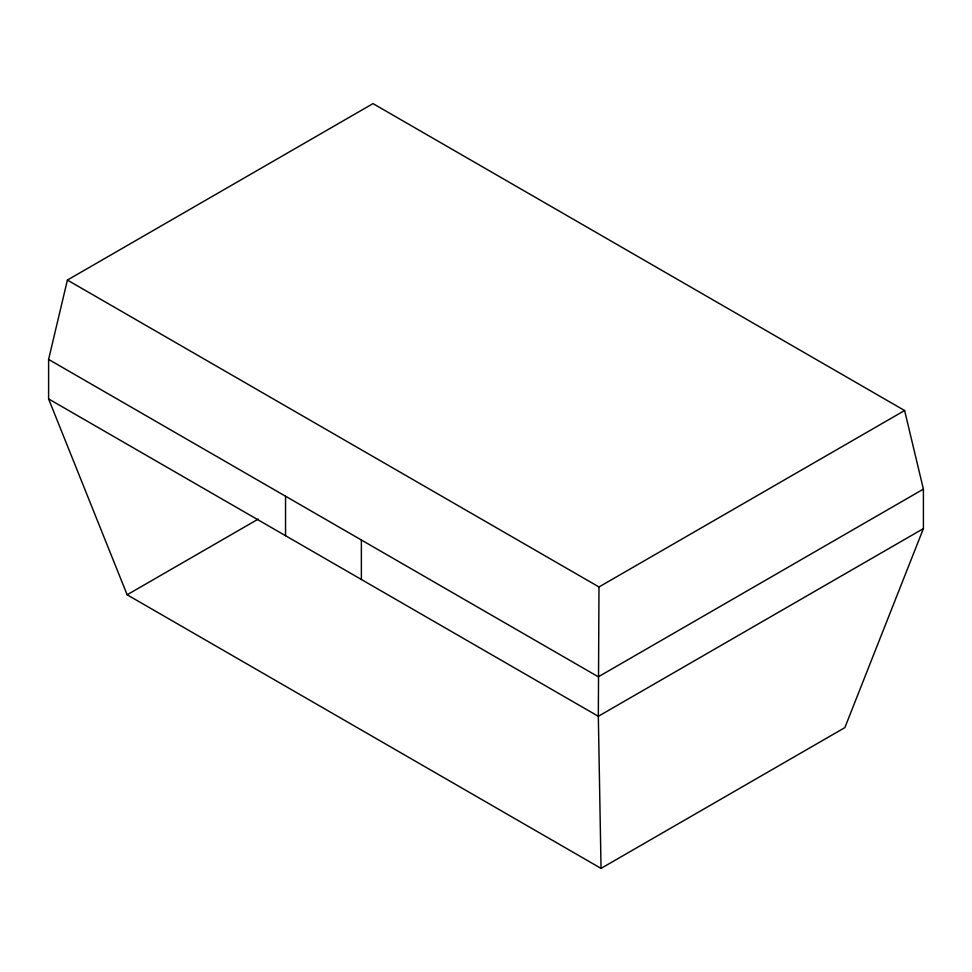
<?xml version="1.0" encoding="UTF-8"?>
<svg xmlns="http://www.w3.org/2000/svg" width="972" height="972" viewBox="0 0 972 972"><rect width="100%" height="100%" fill="white"/><g stroke="black" fill="none" stroke-linecap="round" stroke-linejoin="round"><path stroke-width="1.46" d="M904.604 410.524L598.983 586.967L598.327 716.291L601.048 868.385L844.862 727.627L923.4 528.61L923.4 489.123L904.604 410.524L373.017 103.615L67.396 280.07L48.6 359.421L48.6 398.909L127.138 594.779L601.048 868.385M127.138 594.779L258.224 519.097M923.4 489.123L598.327 676.804L48.6 359.421M923.4 528.61L598.327 716.291L48.6 398.909M67.396 280.07L598.983 586.967M361.377 539.995L361.377 579.482M285.549 496.218L285.549 535.706"/></g></svg>
